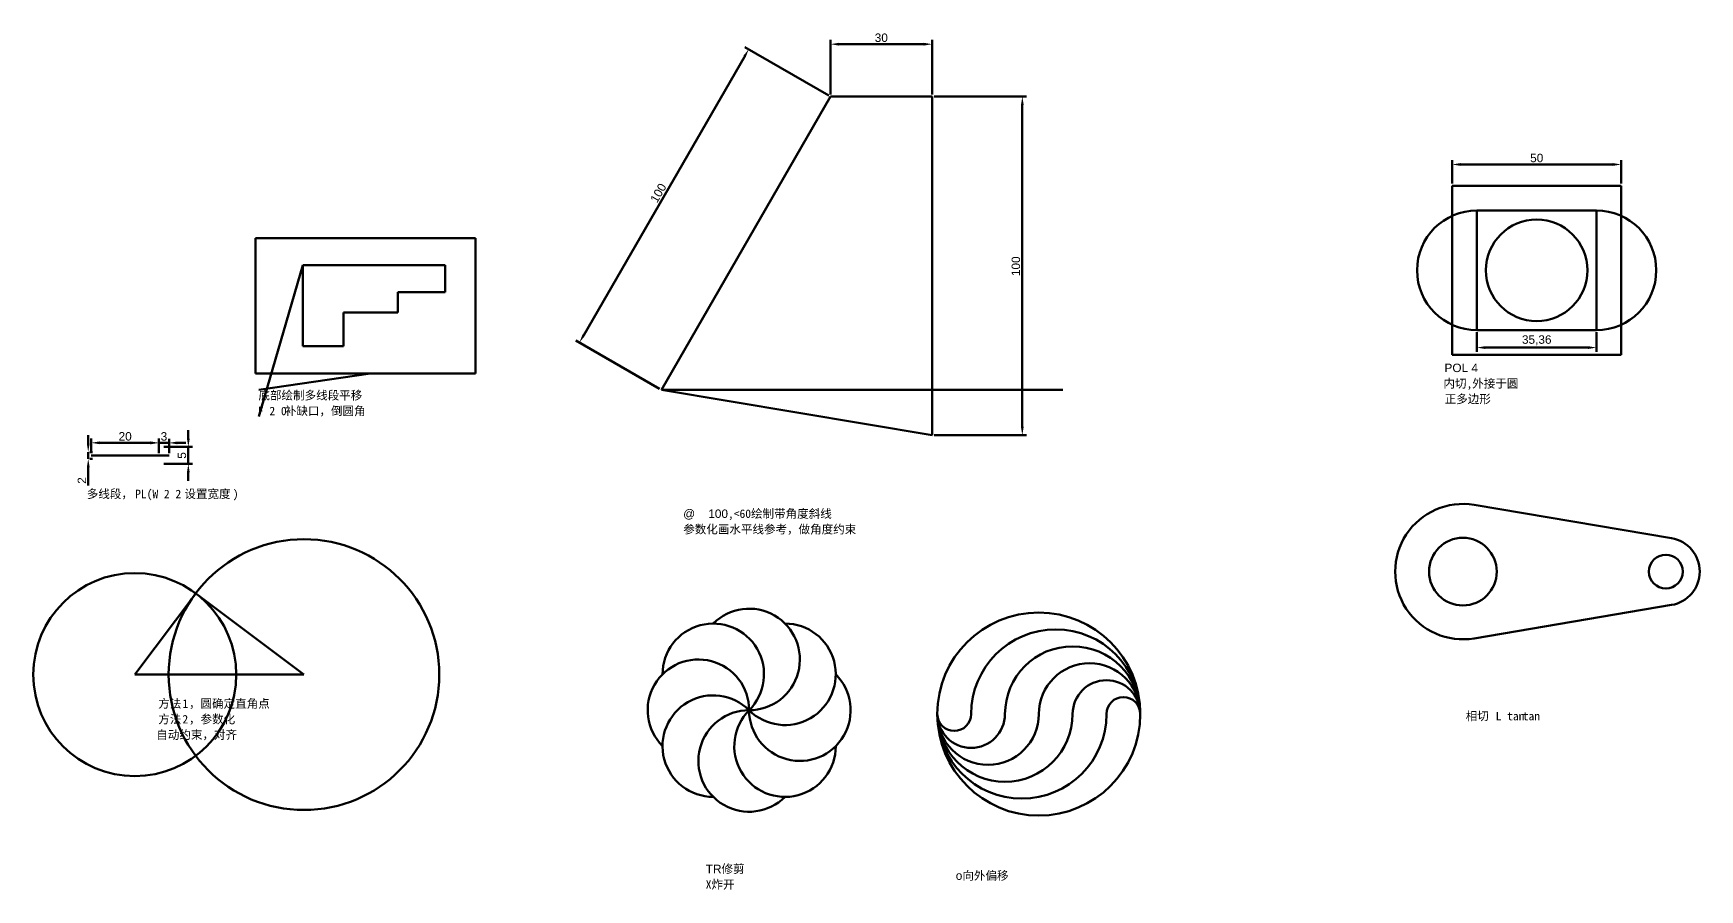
# Model space of a CAD drawing. Header units: millimetres. Extents: x -16 to 1184, y -150 to 308.
# Drawn here: x -16.1 to 476.5, y -97.2 to 155.8 of the extents above; entities that cross this region are included whole.
import ezdxf

# ---------------------------------------------------------------- set-up
doc = ezdxf.new("R2010")
doc.units = ezdxf.units.MM
doc.layers.get('0').update_dxf_attribs({"lineweight": 140})
doc.styles.add('MtXpl_', font='')
doc.styles.get("Standard").update_dxf_attribs({"font": 'arial.ttf'})
doc.styles.get('MtXpl_').set_extended_font_data('SimSun')

msp = doc.modelspace()

# ---------------------------------------------------------------- linework, layer by layer
for p, q in [((219.573, 137.765), (219.573, 153.89)), ((249.573, 137.765), (249.573, 153.89)), ((146.62, 66.677), (194.12, 148.949)), ((219.032, 137.453), (194.287, 151.739)), ((222.073, 152.64), (247.073, 152.64)), ((169.573, 50.538), (219.573, 137.14)), ((219.573, 137.14), (249.573, 137.14)), ((249.573, 137.14), (249.573, 37.14)), ((250.198, 137.14), (277.512, 137.14)), ((276.262, 134.64), (276.262, 39.64)), ((403.311, 111.462), (403.311, 118.353)), ((453.311, 111.462), (453.311, 118.353)), ((405.811, 117.103), (450.811, 117.103)), ((403.311, 110.837), (403.311, 60.837)), ((453.311, 110.837), (403.311, 110.837)), ((453.311, 60.837), (453.311, 110.837)), ((410.633, 103.514), (410.633, 68.159)), ((445.988, 103.514), (410.633, 103.514)), ((445.988, 68.159), (445.988, 103.514)), ((169.032, 50.85), (144.287, 65.137)), ((410.633, 68.159), (445.988, 68.159)), ((410.633, 67.534), (410.633, 61.756)), ((445.988, 67.534), (445.988, 61.756)), ((403.311, 60.837), (453.311, 60.837)), ((413.133, 63.006), (443.488, 63.006)), ((249.573, 37.14), (169.573, 50.538)), ((169.573, 50.538), (288.241, 50.538)), ((0.152, 34.635), (0.152, 37.135)), ((1.037, 31.782), (1.037, 36.12)), ((3.537, 34.87), (18.537, 34.87)), ((18.537, 34.838), (16.037, 34.838)), ((21.037, 31.782), (21.037, 36.12)), ((21.037, 31.782), (21.037, 36.088)), ((21.037, 34.838), (24.037, 34.838)), ((24.037, 31.782), (24.037, 36.088)), ((26.537, 34.838), (29.037, 34.838)), ((29.74, 36.133), (29.74, 38.633)), ((250.198, 37.14), (277.512, 37.14)), ((0.152, 32.135), (0.152, 30.135)), ((0.614, 32.135), (1.402, 32.135)), ((0.614, 30.135), (1.402, 30.135)), ((1.037, 31.157), (21.037, 31.157)), ((21.037, 31.157), (24.037, 31.157)), ((22.511, 33.633), (30.99, 33.633)), ((29.74, 33.633), (29.74, 28.633)), ((0.152, 27.635), (0.152, 22.229)), ((22.511, 28.633), (30.99, 28.633)), ((29.74, 26.133), (29.74, 23.633)), ((468.152, 6.672), (409.819, 16.532)), ((13.924, -33.617), (31.924, -9.617)), ((31.924, -9.617), (63.924, -33.617)), ((468.152, -13.048), (409.819, -22.908)), ((13.924, -33.617), (63.924, -33.617))]:
    msp.add_line(p, q)
at = {"lineweight": 211}
for p, q in [((114.625, 95.371), (49.625, 95.371)), ((49.625, 95.371), (49.625, 55.371)), ((114.625, 55.371), (114.625, 95.371)), ((63.625, 87.371), (50.593, 42.642)), ((105.625, 87.371), (63.625, 87.371)), ((63.625, 63.371), (63.625, 87.371)), ((105.625, 79.371), (105.625, 87.371)), ((105.625, 79.371), (105.625, 87.371)), ((91.625, 73.371), (91.625, 79.371)), ((91.625, 79.371), (105.625, 79.371)), ((75.625, 63.371), (75.625, 73.371)), ((75.625, 73.371), (91.625, 73.371)), ((63.625, 63.371), (75.625, 63.371)), ((49.625, 55.371), (63.625, 55.371)), ((83.625, 55.371), (50.593, 50.565)), ((63.625, 55.371), (75.625, 55.371)), ((75.625, 55.371), (91.625, 55.371)), ((91.625, 55.371), (105.625, 55.371)), ((105.625, 55.371), (114.625, 55.371))]:
    msp.add_line(p, q, dxfattribs=at)
for centre, radius in [((428.311, 85.837), 15), ((63.924, -33.617), 40), ((406.485, -3.188), 10), ((466.485, -3.188), 5), ((13.924, -33.617), 30)]:
    msp.add_circle(centre, radius)
for centre, radius, start, end in [((410.633, 85.837), 17.678, 90, 270), ((445.988, 85.837), 17.678, 270, 90), ((406.485, -3.188), 20, 80.40593, 279.59407), ((466.485, -3.188), 10, 279.59407, 80.40593), ((195.513, -29.143), 15, 270, 135), ((184.906, -33.536), 15, 315, 180), ((206.12, -33.536), 15, 225, 90), ((281.141, -45.267), 30, 0, 180), ((286.141, -45.267), 25, 0, 180), ((180.513, -44.143), 15, 0, 225), ((291.141, -45.267), 20, 0, 180), ((210.513, -44.143), 15, 180, 45), ((296.141, -45.267), 15, 0, 180), ((301.141, -45.267), 10, 0, 180), ((184.906, -54.749), 15, 45, 270), ((195.513, -59.143), 15, 90, 315), ((206.12, -54.749), 15, 135, 0), ((306.141, -45.267), 5, 0, 180), ((261.141, -45.267), 10, 180, 0), ((266.141, -45.267), 15, 180, 0), ((271.141, -45.267), 20, 180, 360), ((276.141, -45.267), 25, 180, 360), ((281.141, -45.267), 30, 180, 0), ((256.141, -45.267), 5, 180, 0)]:
    msp.add_arc(centre, radius, start, end)
for points in [[(222.073, 153.056), (222.073, 152.223), (219.573, 152.64)], [(247.073, 153.056), (247.073, 152.223), (249.573, 152.64)], [(193.759, 149.158), (194.48, 148.741), (195.37, 151.114)], [(275.845, 134.64), (276.679, 134.64), (276.262, 137.14)], [(405.811, 117.52), (405.811, 116.687), (403.311, 117.103)], [(450.811, 117.52), (450.811, 116.687), (453.311, 117.103)], [(146.259, 66.885), (146.98, 66.469), (145.37, 64.512)], [(413.133, 63.422), (413.133, 62.589), (410.633, 63.006)], [(443.488, 63.422), (443.488, 62.589), (445.988, 63.006)], [(275.845, 39.64), (276.679, 39.64), (276.262, 37.14)], [(-0.265, 34.635), (0.568, 34.635), (0.152, 32.135)], [(3.537, 35.287), (3.537, 34.454), (1.037, 34.87)], [(18.537, 35.287), (18.537, 34.454), (21.037, 34.87)], [(18.537, 35.254), (18.537, 34.421), (21.037, 34.838)], [(26.537, 35.254), (26.537, 34.421), (24.037, 34.838)], [(29.323, 36.133), (30.156, 36.133), (29.74, 33.633)], [(-0.265, 27.635), (0.568, 27.635), (0.152, 30.135)], [(29.323, 26.133), (30.156, 26.133), (29.74, 28.633)]]:
    msp.add_solid(points)

# ---------------------------------------------------------------- texts
for s, p in [('30', (232.641, 153.309)), ('50', (426.379, 117.771)), ('35,36', (423.948, 64.125)), ('POL 4', (401.053, 55.761)), ('20', (9.127, 35.538)), ('3', (21.571, 35.507)), ('@    100', (176.009, 12.674)), ('TR', (182.692, -92.286)), ('o', (256.603, -94.26))]:
    msp.add_text(s, height=2.5).set_placement(p)
for s, rotation, p in [('100', 60, (168.281, 105.531)), ('100', 90, (275.594, 84.12)), ('5', 90, (29.072, 30.159)), ('2', 90, (-0.473, 22.752))]:
    msp.add_text(s, height=2.5, rotation=rotation).set_placement(p)
at = {"lineweight": 211, "style": 'MtXpl_'}
for s, p in [('底部绘制多线段平移', (50.467, 47.632)), ('F 2 0', (50.306, 43.019)), ('补缺口，倒圆角', (58.265, 43.019))]:
    msp.add_text(s, height=2.5, dxfattribs=at).set_placement(p)
at = {"style": 'MtXpl_'}
for s, p in [('内切,外接于圆', (400.75, 51.147)), ('正多边形', (401.113, 46.548)), ('多线段，', (-0.271, 18.51)), ('PL(W 2 2', (14.031, 18.51)), ('设置宽度', (28.587, 18.51)), (')', (42.889, 18.51)), (',<60绘制带角度斜线', (189.263, 12.674)), ('参数化画水平线参考，做角度约束', (176.031, 8.06)), ('方法', (20.847, -43.438)), ('1', (27.998, -43.438)), ('，圆确定直角点', (29.941, -43.438)), ('相切', (407.333, -47.126)), ('方法', (20.847, -48.052)), ('2', (27.998, -48.052)), ('，参数化', (29.941, -48.052)), (' L tan ', (414.483, -47.126)), ('tan', (424.192, -47.126)), ('自动约束，对齐', (20.275, -52.665)), ('修剪', (187.347, -92.286)), ('向外偏移', (258.546, -94.26)), ('X炸开', (182.676, -96.872))]:
    msp.add_text(s, height=2.5, dxfattribs=at).set_placement(p)

doc.saveas('drawing.dxf')
